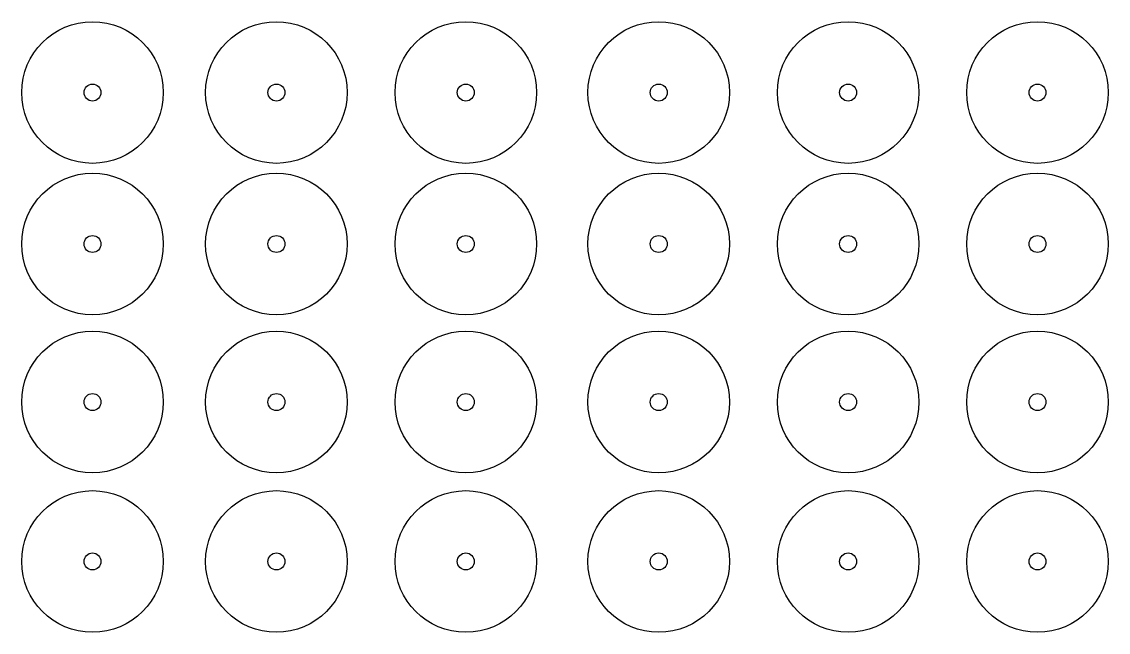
# Model space of a CAD drawing. Header units: millimetres. Extents: x -84 to 108, y -58 to 50.
import ezdxf

# ---------------------------------------------------------------- set-up
doc = ezdxf.new("R2010")
doc.units = ezdxf.units.MM

msp = doc.modelspace()

# ---------------------------------------------------------------- linework, layer by layer
at = {"color": 7, "linetype": 'Continuous'}
for centre, radius in [((-71.55, 37.4), 12.5), ((-39.07, 37.4), 12.5), ((-39.07, 37.4), 12.5), ((-39.07, 37.4), 12.5), ((-5.61, 37.4), 12.5), ((28.46, 37.4), 12.5), ((61.92, 37.4), 12.5), ((95.37, 37.4), 12.5), ((-71.55, 37.4), 1.5), ((-39.07, 37.4), 1.5), ((-5.61, 37.4), 1.5), ((28.46, 37.4), 1.5), ((61.92, 37.4), 1.5), ((95.37, 37.4), 1.5), ((-71.55, 10.66), 12.5), ((-39.07, 10.66), 12.5), ((-5.61, 10.66), 12.5), ((28.46, 10.66), 12.5), ((61.92, 10.66), 12.5), ((95.37, 10.66), 12.5), ((-71.55, 10.66), 1.5), ((-39.07, 10.66), 1.5), ((-5.61, 10.66), 1.5), ((28.46, 10.66), 1.5), ((61.92, 10.66), 1.5), ((95.37, 10.66), 1.5), ((-71.55, -17.24), 12.5), ((-39.07, -17.24), 12.5), ((-5.61, -17.24), 12.5), ((28.46, -17.24), 12.5), ((61.92, -17.24), 12.5), ((95.37, -17.24), 12.5), ((-71.55, -17.24), 1.5), ((-39.07, -17.24), 1.5), ((-5.61, -17.24), 1.5), ((28.46, -17.24), 1.5), ((61.92, -17.24), 1.5), ((95.37, -17.24), 1.5), ((-71.55, -45.39), 12.5), ((-39.07, -45.39), 12.5), ((-5.61, -45.39), 12.5), ((28.46, -45.39), 12.5), ((61.92, -45.39), 12.5), ((95.37, -45.39), 12.5), ((-71.55, -45.39), 1.5), ((-39.07, -45.39), 1.5), ((-5.61, -45.39), 1.5), ((28.46, -45.39), 1.5), ((61.92, -45.39), 1.5), ((95.37, -45.39), 1.5)]:
    msp.add_circle(centre, radius, dxfattribs=at)

doc.saveas('drawing.dxf')
